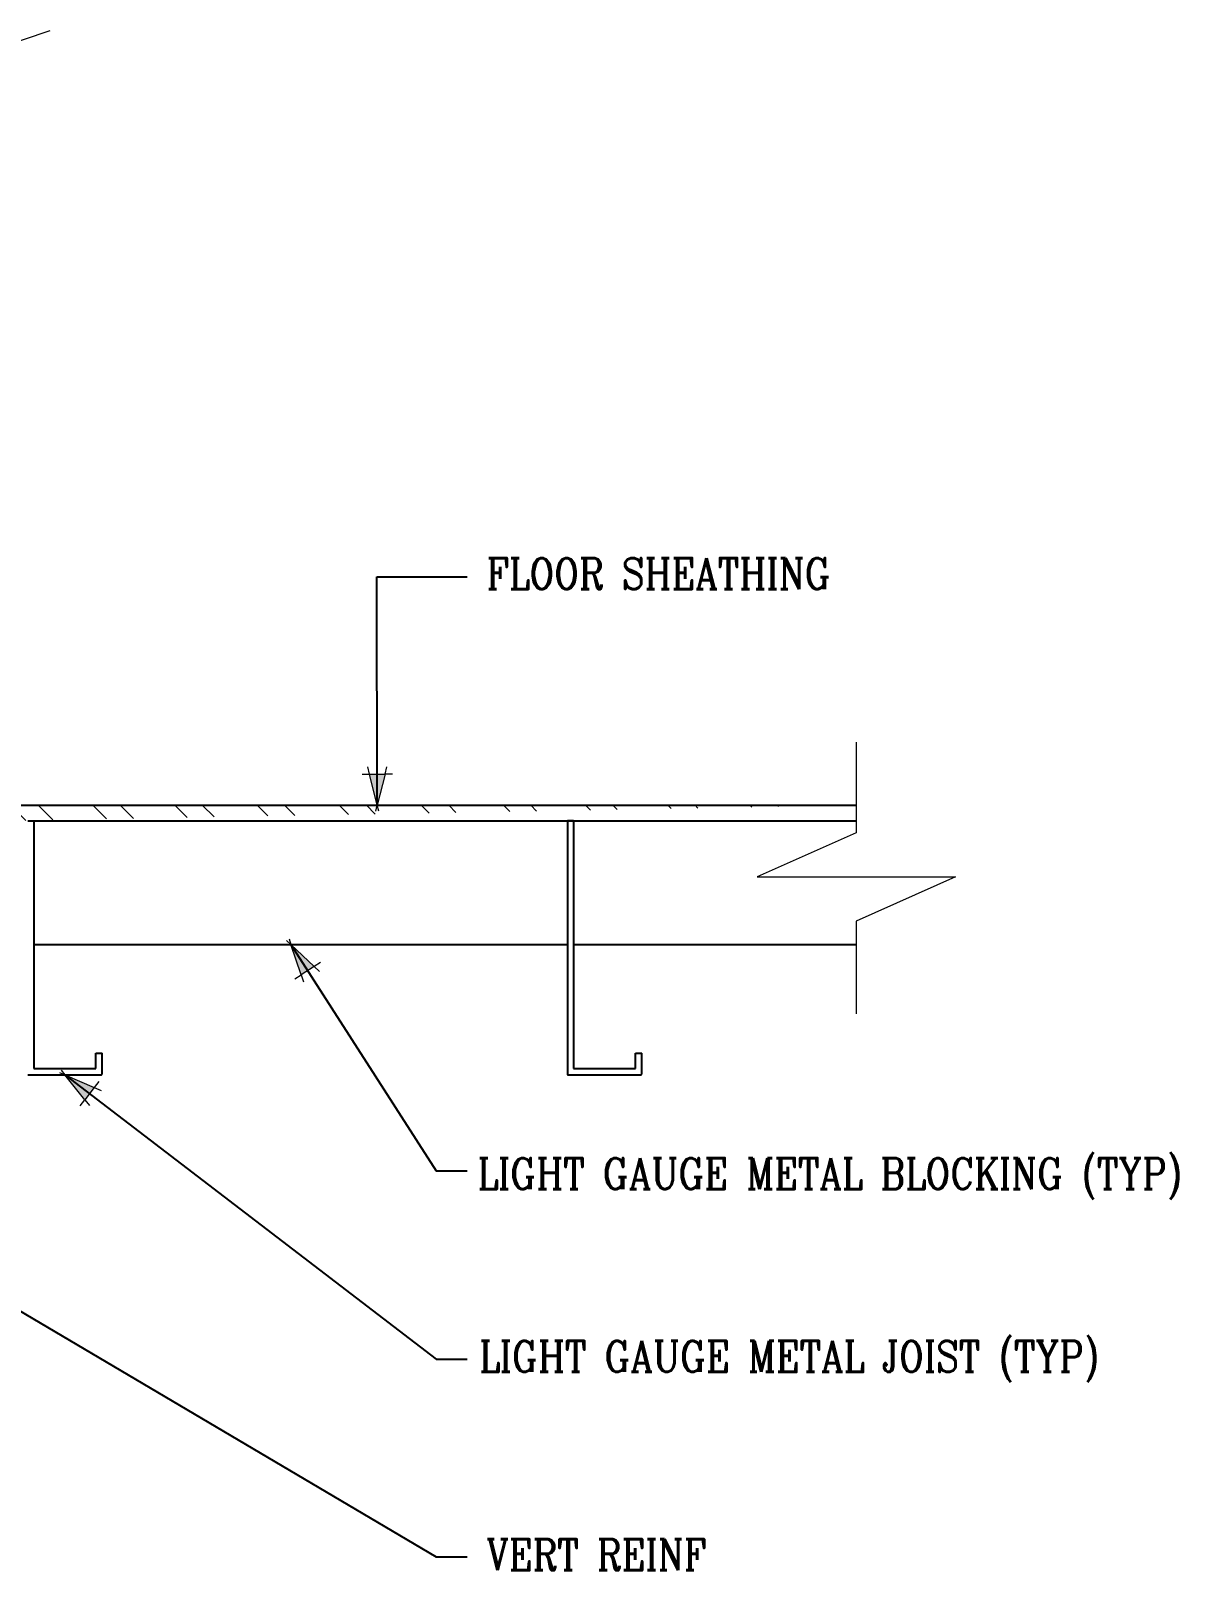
# Model space of a CAD drawing. Header units: inches. Extents: x -106.5 to -32.3, y 209.8 to 294.3.
# Drawn here: x -69.32 to -32.27, y 244.63 to 294.32 of the extents above; entities that cross this region are included whole.
import ezdxf

# ---------------------------------------------------------------- set-up
doc = ezdxf.new("R2010")
doc.units = ezdxf.units.IN
doc.header["$MEASUREMENT"] = 0
doc.layers.add('A2 Hatch', color=8, linetype='Continuous', lineweight=9)
doc.layers.add('DIM', color=3, linetype='Continuous', lineweight=13)
doc.styles.add('ARCTEXT', font='arctext.shx', dxfattribs={"width": 0.85})
doc.styles.add('RomanC', font='romanc.shx', dxfattribs={"width": 0.85, "height": 5})
doc.dimstyles.new('ARCTEXT1-4', dxfattribs={"dimtxt": 4, "dimasz": 2, "dimexe": 2, "dimexo": 2, "dimgap": 2, "dimtad": 1, "dimdec": 4, "dimzin": 3, "dimdsep": 46, "dimlunit": 4, "dimtxsty": 'ARCTEXT', "dimblk": 'ARCHTICK', "dimcen": 2, "dimaunit": 1, "dimadec": 0, "dimazin": 0, "dimtfac": 1, "dimtdec": 4, "dimtmove": 2, "dimatfit": 3, "dimldrblk": 'arrow', "dimfxl": 0, "dimtolj": 1, "dimtzin": 0, "dimarcsym": 0})

# ---------------------------------------------------------------- blocks, each defined once
blk = doc.blocks.new('_ArchTick')
at = {"color": 0, "linetype": 'ByBlock', "const_width": 0.15}
blk.add_lwpolyline([(-0.5, -0.5), (0.5, 0.5)], dxfattribs=at)
blk = doc.blocks.new('arrow')
at = {"layer": 'DIM'}
blk.add_hatch(color=253, dxfattribs=at).paths.add_polyline_path([(-2, 0.5), (-2, -0.5), (0, 0)])
at = {"layer": 'DIM', "lineweight": 9}
for points in [[(-2, 0.9831764405007561), (-2, 0.5), (-2.46875, 0.6171875)], [(0.3742552490839444, 0.0935638122700766), (0, 0)], [(0.3742552490839444, -0.0935638122700766), (0, 0)], [(-2, -0.9831764405007561), (-2, -0.5), (-2.46875, -0.6171875)]]:
    blk.add_lwpolyline(points, dxfattribs=at)
at = {"layer": 'DIM', "lineweight": 15}
blk.add_lwpolyline([(0, 0), (-2, -0.5), (-2, 0.5), (0, 0)], dxfattribs=at)

msp = doc.modelspace()

# ---------------------------------------------------------------- hatches: boundary and pattern name
at = {"layer": 'A2 Hatch', "ltscale": 0.15}
h = msp.add_hatch(dxfattribs=at)
h.set_pattern_fill('ANSI32', color=256, scale=5, angle=90, style=0)
h.set_pattern_definition([(135, (-3316.197850116678, 609.3364192927315), (-1.325825214724777, -1.325825214724776), []), (135, (-3316.197850116678, 610.2203027677315), (-1.325825214724777, -1.325825214724776), [])])
edge = h.paths.add_edge_path()
edge.add_line((-70.04458326327773, 269.3192884694649), (-42.66656147189866, 269.3192884694649))
edge.add_line((-70.04458326327773, 268.8192884694649), (-42.66651599439507, 268.8192884694649))
edge.add_line((-42.66656147189866, 269.3192884694649), (-42.66656147189866, 268.8192884694649))
edge.add_line((-70.04458326327773, 269.3192884694649), (-70.04458326327773, 268.8192884694649))

# ---------------------------------------------------------------- linework, layer by layer
at = {"ltscale": 0.15}
for p, q in [((-72.04888055077578, 269.3192884694649), (-42.66656147189866, 269.3192884694649)), ((-69.41958326327773, 268.8192884694649), (-42.66651599439689, 268.8192884694649)), ((-69.21958326327882, 268.8192884694649), (-69.21958326327882, 260.8192884694649)), ((-51.79417908703732, 268.8192884694649), (-51.99417908703805, 268.8192884694649)), ((-51.99417908703805, 268.8192884694649), (-51.99417908703805, 260.6392884694646)), ((-51.79417908703732, 268.8192884694649), (-51.79417908703732, 260.8192884694649)), ((-69.21958326327882, 264.8192884694649), (-51.99417908703805, 264.8192884694649)), ((-51.79417908703732, 264.8192884694649), (-42.66615217437726, 264.8192884694649)), ((-67.21958326327882, 260.8192884694649), (-67.21958326327882, 261.3192884694649)), ((-67.21958326327882, 261.3192884694649), (-67.01958326327991, 261.3192884694649)), ((-67.0195832632781, 260.6392884694646), (-67.0195832632781, 261.3192884694649)), ((-49.79417908703732, 260.8192884694649), (-49.79417908703732, 261.3192884694649)), ((-49.79417908703732, 261.3192884694649), (-49.59417908703841, 261.3192884694649)), ((-49.59417908703841, 260.6392884694646), (-49.59417908703841, 261.3192884694649)), ((-69.41958326327773, 260.6192884694647), (-67.03958326327853, 260.6192884694647)), ((-69.21958326327882, 260.8192884694649), (-67.21958326327882, 260.8192884694649)), ((-69.21958326327882, 260.8192884694649), (-67.21958326327882, 260.8192884694649)), ((-51.97417908703761, 260.6192884694647), (-49.61417908703703, 260.6192884694647)), ((-51.79417908703732, 260.8192884694649), (-49.79417908703732, 260.8192884694649)), ((-51.79417908703732, 260.8192884694649), (-49.79417908703732, 260.8192884694649))]:
    msp.add_line(p, q, dxfattribs=at)
for centre, start, end in [((-67.03958326327853, 260.6392884694646), 270, 0), ((-51.97417908703761, 260.6392884694646), 180, 270), ((-49.61417908703703, 260.6392884694646), 270, 0)]:
    msp.add_arc(centre, 0.02, start, end, dxfattribs=at)
at = {"layer": 'DIM'}
for p, q in [((-68.70717503085694, 294.3171940641546), (-75.33405566528569, 292.0697363573163)), ((-42.66674620493365, 271.3503260640196), (-42.66648048947906, 268.4289315321421)), ((-42.66648048947906, 268.4289315321421), (-45.87028625967292, 267.0034935633348)), ((-45.87028625967292, 267.0034935633348), (-39.4624154708618, 267.004076391253)), ((-39.4624154708618, 267.004076391253), (-42.66622124105749, 265.5786384224425)), ((-42.66622124105567, 265.5786384224425), (-42.66594863534561, 262.5814893215579))]:
    msp.add_line(p, q, dxfattribs=at)

# ---------------------------------------------------------------- texts
at = {"layer": 'DIM', "color": 3, "char_height": 1, "width": 22.68954545454545, "attachment_point": 1, "style": 'RomanC'}
for s, insert in [('FLOOR SHEATHING ', (-54.60580739680705, 277.2958867785164)), ('LIGHT GAUGE METAL BLOCKING (TYP)', (-54.89460476948267, 257.9302855954215)), ('LIGHT GAUGE METAL JOIST (TYP)', (-54.83997695159093, 252.0270706970182)), ('VERT REINF ', (-54.61206507254434, 245.6258674830082))]:
    msp.add_mtext(s, dxfattribs=dict(at, insert=insert))

# ---------------------------------------------------------------- leaders
at = {"layer": 'DIM'}
for points in [[(-58.13100231874165, 269.3192884694649), (-58.14340138222548, 276.6870334329574), (-55.23477766115144, 276.6870334329574)], [(-60.91938117515753, 264.8192884694649), (-56.23477766115144, 257.519165436004), (-55.23477766115144, 257.5191654360037)], [(-68.21958326327882, 260.6192884694647), (-56.23477766115144, 251.4342405444101), (-55.23477766115144, 251.4342405444101)], [(-76.04458326327773, 256.7645511121584), (-56.23477766115144, 245.0524893086508), (-55.23477766115144, 245.0524893086508)]]:
    msp.add_leader(points, dimstyle='ARCTEXT1-4', override={"dimasz": 0.5, "dimtad": 0}, dxfattribs=at)

doc.saveas('drawing.dxf')
